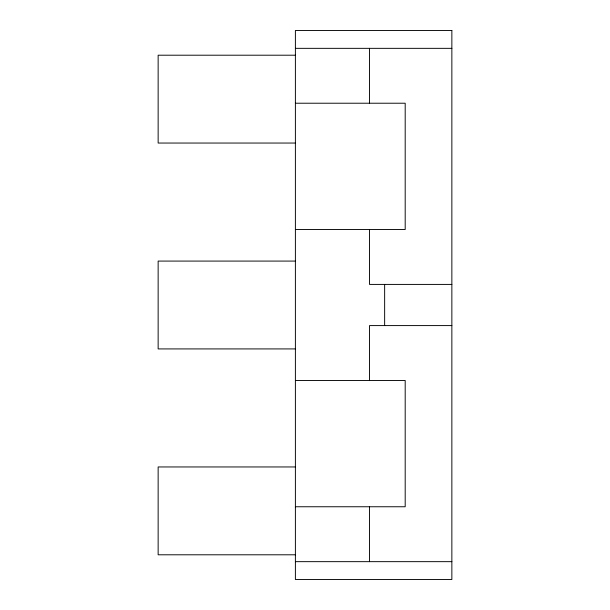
<?xml version="1.0" encoding="UTF-8"?>
<svg xmlns="http://www.w3.org/2000/svg" width="610" height="610" viewBox="0 0 610 610"><rect width="100%" height="100%" fill="white"/><g stroke="black" fill="none" stroke-linecap="round" stroke-linejoin="round"><path stroke-width="0.91" d="M295.392 48.342L451.858 48.342M295.392 55.205L158.142 55.205L158.142 143.045L295.392 143.045M295.392 103.22L405.192 103.22L405.192 229.512L295.392 229.512M295.392 261.08L158.142 261.08L158.142 348.92L295.392 348.92M451.858 284.412L369.507 284.412L369.507 229.512M451.858 325.587L369.507 325.587L369.507 380.465M295.392 380.465L405.192 380.465L405.192 506.757L295.392 506.757M295.392 466.955L158.142 466.955L158.142 554.795L295.392 554.795M295.392 561.658L451.858 561.658M384.643 284.412L384.643 325.587M369.507 48.342L369.507 103.22M369.507 506.757L369.507 561.658M451.858 30.5L295.392 30.5L295.392 579.5L451.858 579.5L451.858 30.5"/></g></svg>
